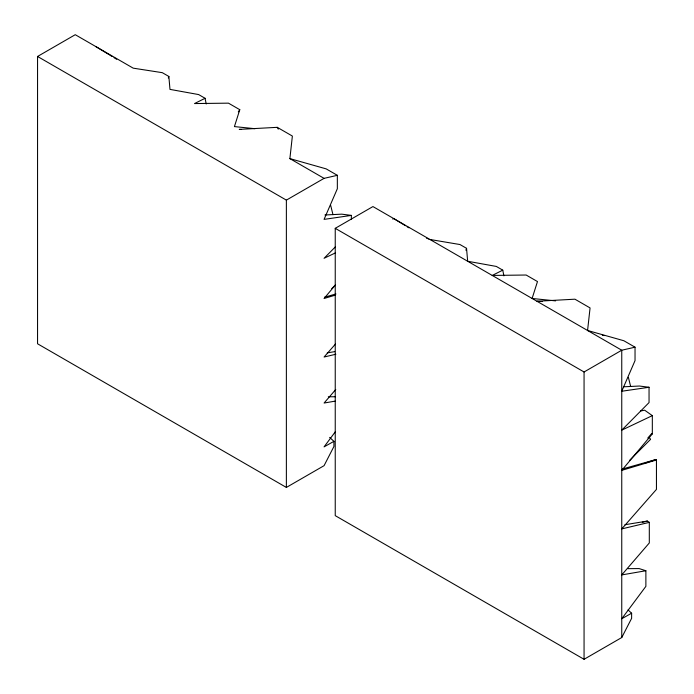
<?xml version="1.0" encoding="UTF-8"?>
<svg xmlns="http://www.w3.org/2000/svg" width="694" height="694" viewBox="0 0 694 694"><rect width="100%" height="100%" fill="white"/><g stroke="black" fill="none" stroke-linecap="round" stroke-linejoin="round"><path stroke-width="1.04" d="M351.355 219.486L351.355 215.4L324.072 219.382L337.345 188.733L337.345 175.322L324.072 178.358L289.884 158.614L292.374 136.059L277.253 127.332L239.265 129.388L241.278 129.492M206.213 103.996L205.077 98.288L194.528 103.562L228.465 103.154L239.786 109.695L234.425 126.594L254.976 128.702M168.312 78.023L168.859 76.461L162.301 72.67L133.213 68.159L75.256 34.7L37.554 56.466L37.554 343.782L286.37 487.431L324.072 465.665L333.927 446.476L333.927 441.341L329.641 437.402M465.891 250.196L466.55 248.331L459.983 244.54L429.421 239.387M631.618 613.21L621.755 618.744L645.88 586.361L645.88 570.746L621.755 574.91L649.306 542.968L649.306 522.374L621.755 528.897L656.446 489.4L656.446 459.992L621.755 470.367L652.325 433.906L652.325 415.637L621.755 430.159L649.046 402.581L649.046 387.269L621.755 391.251L635.036 360.602L635.036 347.191L621.755 350.218L372.938 206.569L335.237 228.335L335.237 515.642L584.062 659.3L621.755 637.534L631.618 618.345L631.618 613.21L628.044 609.931M238.294 111.873L239.786 109.695M335.532 431.495L324.072 446.875L333.927 441.341M335.532 284.826L324.072 298.498L335.341 295.123M335.775 389.464L324.072 403.041L335.124 401.132M647.788 438.053L651.701 433.55L652.325 433.906M335.41 344.12L324.072 357.028L335.879 354.235M335.436 246.804L324.072 258.289L335.532 252.842M331.749 288.643L334.768 285.616M629.814 460.131L650.573 439.337L649.411 437.576M392.787 219.104L393.559 218.471L405.461 225.715M37.554 56.466L286.37 200.124L324.072 178.358M335.237 228.335L584.062 371.984L621.755 350.218L621.755 637.534M503.905 275.865L502.768 270.157L492.219 275.431L526.156 275.024L537.477 281.564L532.107 298.463L555.599 300.875M645.116 463.106L655.752 459.601L656.446 459.992M324.462 297.214L335.957 293.97M622.587 468.962L655.752 459.601M642.288 522.313L647.372 521.064L649.306 522.374M640.493 411.013L644.639 410.18L652.325 415.637M327.238 352.864L334.716 351.641M624.921 524.733L647.372 521.064M324.939 214.984L341.76 214.16L351.355 215.4M623.672 386.801L639.452 386.029L649.046 387.269M328.314 396.795L335.376 396.751M627.766 568.655L639.122 568.577L645.88 570.746M542.24 301.526L536.948 301.257L574.944 299.192L590.065 307.928L587.575 330.483L623.854 340.745L635.036 347.191M602.349 335.289L604.309 335.592M289.884 158.614L326.171 168.876L337.345 175.322M426.463 238.103L427.2 238.424M427.938 238.745L428.675 239.066M205.077 98.288L198.631 94.566L169.978 89.387L168.859 76.461M502.768 270.157L496.323 266.435L467.661 261.256L466.55 248.331M407.161 226.747L408.861 227.779M95.876 46.602L108.568 54.332M109.47 54.878L112.194 56.535M114.007 57.637L116.722 59.294M277.253 127.332L278.285 129.136M628.374 377.319L630.664 386.541M330.691 205.45L332.981 214.672M584.062 371.984L584.062 659.3M286.37 200.124L286.37 487.431"/></g></svg>
